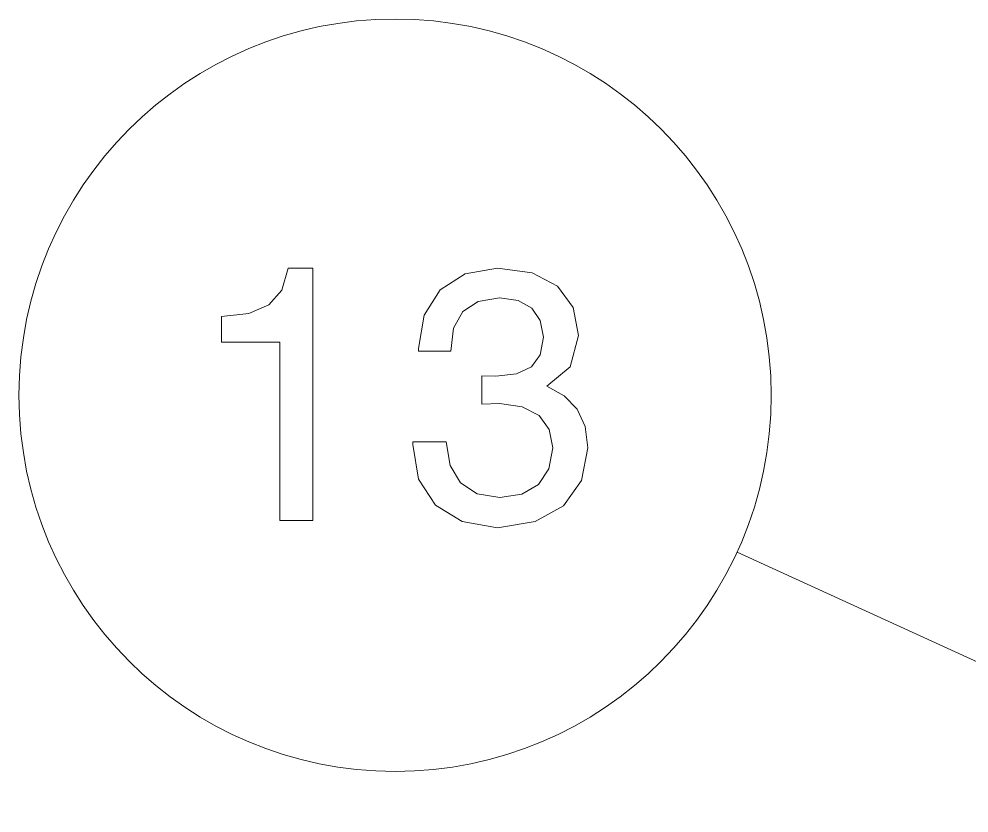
# Model space of a CAD drawing. Extents: x 0 to 420, y 0 to 297.
# Drawn here: x 236.44 to 244.03, y 258.07 to 264.41 of the extents above; entities that cross this region are included whole.
import ezdxf

# ---------------------------------------------------------------- set-up
doc = ezdxf.new("R2010")
doc.units = 0

msp = doc.modelspace()

# ---------------------------------------------------------------- linework, layer by layer
at = {"color": 7, "lineweight": 13, "ltscale": 0.124971}
msp.add_line((246.7208, 258.0706), (242.1766, 260.1534), dxfattribs=at)
at = {"color": 7, "lineweight": 13}
for points in [[(238.5278, 260.4044), (238.7901, 260.4044), (238.7901, 262.4188), (238.5941, 262.4188), (238.5423, 262.243), (238.4385, 262.1248), (238.28, 262.0557), (238.061, 262.0326), (238.061, 261.828), (238.5278, 261.828)], [(239.5884, 261.0326), (239.5884, 261.0125), (239.6345, 260.7358), (239.7699, 260.5283), (239.9832, 260.3958), (240.2656, 260.3467), (240.5653, 260.3958), (240.7901, 260.5226), (240.9342, 260.7243), (240.9861, 260.9836), (240.963, 261.1537), (240.8996, 261.292), (240.7959, 261.3986), (240.6575, 261.4764), (240.8448, 261.632), (240.9111, 261.8799), (240.8679, 262.1047), (240.744, 262.2747), (240.5423, 262.3813), (240.2656, 262.4188), (240.0062, 262.3727), (239.8074, 262.2459), (239.6777, 262.0442), (239.6345, 261.7762), (239.6345, 261.756), (239.891, 261.756), (239.914, 261.9404), (239.9889, 262.073), (240.11, 262.1537), (240.28, 262.1825), (240.4299, 262.1594), (240.5394, 262.0989), (240.6057, 262.0009), (240.6316, 261.8684), (240.6057, 261.7271), (240.5365, 261.632), (240.4155, 261.5744), (240.2512, 261.5571), (240.1388, 261.56), (240.1388, 261.3323), (240.28, 261.3381), (240.4616, 261.3122), (240.597, 261.243), (240.6777, 261.1306), (240.7065, 260.9836), (240.6748, 260.8165), (240.5912, 260.6926), (240.4587, 260.6148), (240.2829, 260.5888), (240.1013, 260.6176), (239.9688, 260.7041), (239.8852, 260.8424), (239.8535, 261.0326)]]:
    msp.add_lwpolyline(points, close=True, dxfattribs=at)
msp.add_circle((239.4471, 261.4044), 3.0024, dxfattribs=at)

doc.saveas('drawing.dxf')
